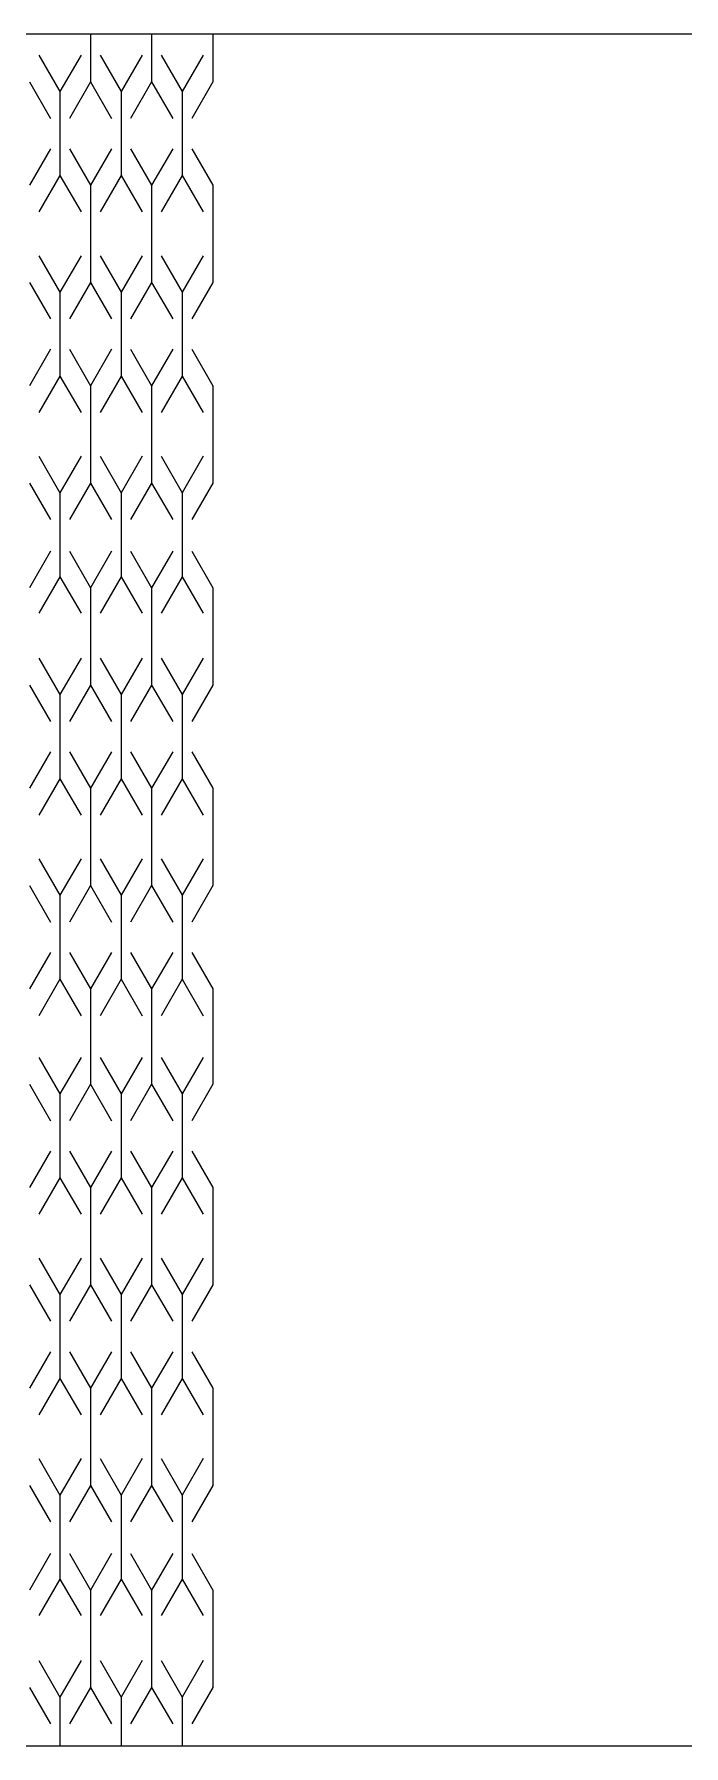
# Model space of a CAD drawing. Header units: millimetres. Extents: x 2967 to 3312, y 1779 to 1941.
# Drawn here: x 3210.3 to 3236.9, y 1871.4 to 1941.4 of the extents above; entities that cross this region are included whole.
import ezdxf

# ---------------------------------------------------------------- set-up
doc = ezdxf.new("R2010")
doc.units = ezdxf.units.MM

msp = doc.modelspace()

# ---------------------------------------------------------------- linework, layer by layer
for p, q in [((3212.647, 1941.38), (3212.647, 1939.427)), ((3215.147, 1941.38), (3212.647, 1941.38)), ((3215.147, 1941.38), (3215.147, 1939.427)), ((3217.647, 1941.38), (3215.147, 1941.38)), ((3217.647, 1941.38), (3217.647, 1939.427)), ((3210.538, 1940.524), (3211.397, 1939.036)), ((3212.257, 1940.524), (3211.397, 1939.036)), ((3213.038, 1940.524), (3213.897, 1939.036)), ((3214.757, 1940.524), (3213.897, 1939.036)), ((3215.538, 1940.524), (3216.397, 1939.036)), ((3217.257, 1940.524), (3216.397, 1939.036)), ((3210.147, 1939.427), (3211.007, 1937.938)), ((3211.397, 1939.036), (3211.397, 1935.598)), ((3212.647, 1939.427), (3211.788, 1937.938)), ((3212.647, 1939.427), (3213.507, 1937.938)), ((3213.897, 1939.036), (3213.897, 1935.598)), ((3215.147, 1939.427), (3214.288, 1937.938)), ((3215.147, 1939.427), (3216.007, 1937.938)), ((3216.397, 1939.036), (3216.397, 1935.598)), ((3217.647, 1939.427), (3216.788, 1937.938)), ((3211.007, 1936.696), (3210.147, 1935.208)), ((3211.788, 1936.696), (3212.647, 1935.208)), ((3213.507, 1936.696), (3212.647, 1935.208)), ((3214.288, 1936.696), (3215.147, 1935.208)), ((3216.007, 1936.696), (3215.147, 1935.208)), ((3216.788, 1936.696), (3217.647, 1935.208)), ((3211.397, 1935.598), (3210.538, 1934.11)), ((3211.397, 1935.598), (3212.257, 1934.11)), ((3213.897, 1935.598), (3213.038, 1934.11)), ((3213.897, 1935.598), (3214.757, 1934.11)), ((3216.397, 1935.598), (3215.538, 1934.11)), ((3216.397, 1935.598), (3217.257, 1934.11)), ((3212.647, 1935.208), (3212.647, 1931.223)), ((3215.147, 1935.208), (3215.147, 1931.223)), ((3217.647, 1935.208), (3217.647, 1931.223)), ((3210.538, 1932.321), (3211.397, 1930.833)), ((3212.257, 1932.321), (3211.397, 1930.833)), ((3213.038, 1932.321), (3213.897, 1930.833)), ((3214.757, 1932.321), (3213.897, 1930.833)), ((3215.538, 1932.321), (3216.397, 1930.833)), ((3217.257, 1932.321), (3216.397, 1930.833)), ((3210.147, 1931.223), (3211.007, 1929.735)), ((3211.397, 1930.833), (3211.397, 1927.395)), ((3212.647, 1931.223), (3211.788, 1929.735)), ((3212.647, 1931.223), (3213.507, 1929.735)), ((3213.897, 1930.833), (3213.897, 1927.395)), ((3215.147, 1931.223), (3214.288, 1929.735)), ((3215.147, 1931.223), (3216.007, 1929.735)), ((3216.397, 1930.833), (3216.397, 1927.395)), ((3217.647, 1931.223), (3216.788, 1929.735)), ((3211.007, 1928.493), (3210.147, 1927.005)), ((3211.788, 1928.493), (3212.647, 1927.005)), ((3213.507, 1928.493), (3212.647, 1927.005)), ((3214.288, 1928.493), (3215.147, 1927.005)), ((3216.007, 1928.493), (3215.147, 1927.005)), ((3216.788, 1928.493), (3217.647, 1927.005)), ((3211.397, 1927.395), (3210.538, 1925.907)), ((3211.397, 1927.395), (3212.257, 1925.907)), ((3213.897, 1927.395), (3213.038, 1925.907)), ((3213.897, 1927.395), (3214.757, 1925.907)), ((3216.397, 1927.395), (3215.538, 1925.907)), ((3216.397, 1927.395), (3217.257, 1925.907)), ((3212.647, 1927.005), (3212.647, 1923.02)), ((3215.147, 1927.005), (3215.147, 1923.02)), ((3217.647, 1927.005), (3217.647, 1923.02)), ((3210.538, 1924.118), (3211.397, 1922.63)), ((3212.257, 1924.118), (3211.397, 1922.63)), ((3213.038, 1924.118), (3213.897, 1922.63)), ((3214.757, 1924.118), (3213.897, 1922.63)), ((3215.538, 1924.118), (3216.397, 1922.63)), ((3217.257, 1924.118), (3216.397, 1922.63)), ((3210.147, 1923.02), (3211.007, 1921.532)), ((3212.647, 1923.02), (3211.788, 1921.532)), ((3212.647, 1923.02), (3213.507, 1921.532)), ((3215.147, 1923.02), (3214.288, 1921.532)), ((3215.147, 1923.02), (3216.007, 1921.532)), ((3217.647, 1923.02), (3216.788, 1921.532)), ((3211.397, 1922.63), (3211.397, 1919.192)), ((3213.897, 1922.63), (3213.897, 1919.192)), ((3216.397, 1922.63), (3216.397, 1919.192)), ((3211.007, 1920.233), (3210.147, 1918.744)), ((3211.788, 1920.233), (3212.647, 1918.744)), ((3213.507, 1920.233), (3212.647, 1918.744)), ((3214.288, 1920.233), (3215.147, 1918.744)), ((3216.007, 1920.233), (3215.147, 1918.744)), ((3216.788, 1920.233), (3217.647, 1918.744)), ((3211.397, 1919.192), (3210.538, 1917.704)), ((3211.397, 1919.192), (3212.257, 1917.704)), ((3212.647, 1918.744), (3212.647, 1914.76)), ((3213.897, 1919.192), (3213.038, 1917.704)), ((3213.897, 1919.192), (3214.757, 1917.704)), ((3215.147, 1918.744), (3215.147, 1914.76)), ((3216.397, 1919.192), (3215.538, 1917.704)), ((3216.397, 1919.192), (3217.257, 1917.704)), ((3217.647, 1918.744), (3217.647, 1914.76)), ((3210.538, 1915.858), (3211.397, 1914.369)), ((3212.257, 1915.858), (3211.397, 1914.369)), ((3213.038, 1915.858), (3213.897, 1914.369)), ((3214.757, 1915.858), (3213.897, 1914.369)), ((3215.538, 1915.858), (3216.397, 1914.369)), ((3217.257, 1915.858), (3216.397, 1914.369)), ((3210.147, 1914.76), (3211.007, 1913.271)), ((3212.647, 1914.76), (3211.788, 1913.271)), ((3212.647, 1914.76), (3213.507, 1913.271)), ((3215.147, 1914.76), (3214.288, 1913.271)), ((3215.147, 1914.76), (3216.007, 1913.271)), ((3217.647, 1914.76), (3216.788, 1913.271)), ((3211.397, 1914.369), (3211.397, 1910.932)), ((3213.897, 1914.369), (3213.897, 1910.932)), ((3216.397, 1914.369), (3216.397, 1910.932)), ((3211.007, 1912.029), (3210.147, 1910.541)), ((3211.788, 1912.029), (3212.647, 1910.541)), ((3213.507, 1912.029), (3212.647, 1910.541)), ((3214.288, 1912.029), (3215.147, 1910.541)), ((3216.007, 1912.029), (3215.147, 1910.541)), ((3216.788, 1912.029), (3217.647, 1910.541)), ((3211.397, 1910.932), (3210.538, 1909.443)), ((3211.397, 1910.932), (3212.257, 1909.443)), ((3212.647, 1910.541), (3212.647, 1906.557)), ((3213.897, 1910.932), (3213.038, 1909.443)), ((3213.897, 1910.932), (3214.757, 1909.443)), ((3215.147, 1910.541), (3215.147, 1906.557)), ((3216.397, 1910.932), (3215.538, 1909.443)), ((3216.397, 1910.932), (3217.257, 1909.443)), ((3217.647, 1910.541), (3217.647, 1906.557)), ((3210.538, 1907.654), (3211.397, 1906.166)), ((3212.257, 1907.654), (3211.397, 1906.166)), ((3213.038, 1907.654), (3213.897, 1906.166)), ((3214.757, 1907.654), (3213.897, 1906.166)), ((3215.538, 1907.654), (3216.397, 1906.166)), ((3217.257, 1907.654), (3216.397, 1906.166)), ((3210.147, 1906.557), (3211.007, 1905.068)), ((3211.397, 1906.166), (3211.397, 1902.728)), ((3212.647, 1906.557), (3211.788, 1905.068)), ((3212.647, 1906.557), (3213.507, 1905.068)), ((3213.897, 1906.166), (3213.897, 1902.728)), ((3215.147, 1906.557), (3214.288, 1905.068)), ((3215.147, 1906.557), (3216.007, 1905.068)), ((3216.397, 1906.166), (3216.397, 1902.728)), ((3217.647, 1906.557), (3216.788, 1905.068)), ((3211.007, 1903.826), (3210.147, 1902.338)), ((3211.788, 1903.826), (3212.647, 1902.338)), ((3213.507, 1903.826), (3212.647, 1902.338)), ((3214.288, 1903.826), (3215.147, 1902.338)), ((3216.007, 1903.826), (3215.147, 1902.338)), ((3216.788, 1903.826), (3217.647, 1902.338)), ((3211.397, 1902.728), (3210.538, 1901.24)), ((3211.397, 1902.728), (3212.257, 1901.24)), ((3213.897, 1902.728), (3213.038, 1901.24)), ((3213.897, 1902.728), (3214.757, 1901.24)), ((3216.397, 1902.728), (3215.538, 1901.24)), ((3216.397, 1902.728), (3217.257, 1901.24)), ((3212.647, 1902.338), (3212.647, 1900.385)), ((3215.147, 1902.338), (3215.147, 1900.385)), ((3217.647, 1902.338), (3217.647, 1900.385)), ((3212.647, 1900.385), (3212.647, 1898.432)), ((3215.147, 1900.385), (3215.147, 1898.432)), ((3217.647, 1900.385), (3217.647, 1898.432)), ((3210.538, 1899.529), (3211.397, 1898.041)), ((3212.257, 1899.529), (3211.397, 1898.041)), ((3213.038, 1899.529), (3213.897, 1898.041)), ((3214.757, 1899.529), (3213.897, 1898.041)), ((3215.538, 1899.529), (3216.397, 1898.041)), ((3217.257, 1899.529), (3216.397, 1898.041)), ((3210.147, 1898.432), (3211.007, 1896.943)), ((3212.647, 1898.432), (3211.788, 1896.943)), ((3212.647, 1898.432), (3213.507, 1896.943)), ((3215.147, 1898.432), (3214.288, 1896.943)), ((3215.147, 1898.432), (3216.007, 1896.943)), ((3217.647, 1898.432), (3216.788, 1896.943)), ((3211.397, 1898.041), (3211.397, 1894.603)), ((3213.897, 1898.041), (3213.897, 1894.603)), ((3216.397, 1898.041), (3216.397, 1894.603)), ((3211.007, 1895.701), (3210.147, 1894.213)), ((3211.788, 1895.701), (3212.647, 1894.213)), ((3213.507, 1895.701), (3212.647, 1894.213)), ((3214.288, 1895.701), (3215.147, 1894.213)), ((3216.007, 1895.701), (3215.147, 1894.213)), ((3216.788, 1895.701), (3217.647, 1894.213)), ((3211.397, 1894.603), (3210.538, 1893.115)), ((3211.397, 1894.603), (3212.257, 1893.115)), ((3212.647, 1894.213), (3212.647, 1890.228)), ((3213.897, 1894.603), (3213.038, 1893.115)), ((3213.897, 1894.603), (3214.757, 1893.115)), ((3215.147, 1894.213), (3215.147, 1890.228)), ((3216.397, 1894.603), (3215.538, 1893.115)), ((3216.397, 1894.603), (3217.257, 1893.115)), ((3217.647, 1894.213), (3217.647, 1890.228)), ((3210.538, 1891.326), (3211.397, 1889.838)), ((3212.257, 1891.326), (3211.397, 1889.838)), ((3213.038, 1891.326), (3213.897, 1889.838)), ((3214.757, 1891.326), (3213.897, 1889.838)), ((3215.538, 1891.326), (3216.397, 1889.838)), ((3217.257, 1891.326), (3216.397, 1889.838)), ((3210.147, 1890.228), (3211.007, 1888.74)), ((3212.647, 1890.228), (3211.788, 1888.74)), ((3212.647, 1890.228), (3213.507, 1888.74)), ((3215.147, 1890.228), (3214.288, 1888.74)), ((3215.147, 1890.228), (3216.007, 1888.74)), ((3217.647, 1890.228), (3216.788, 1888.74)), ((3211.397, 1889.838), (3211.397, 1886.4)), ((3213.897, 1889.838), (3213.897, 1886.4)), ((3216.397, 1889.838), (3216.397, 1886.4)), ((3211.007, 1887.498), (3210.147, 1886.01)), ((3211.788, 1887.498), (3212.647, 1886.01)), ((3213.507, 1887.498), (3212.647, 1886.01)), ((3214.288, 1887.498), (3215.147, 1886.01)), ((3216.007, 1887.498), (3215.147, 1886.01)), ((3216.788, 1887.498), (3217.647, 1886.01)), ((3211.397, 1886.4), (3210.538, 1884.912)), ((3211.397, 1886.4), (3212.257, 1884.912)), ((3212.647, 1886.01), (3212.647, 1882.025)), ((3213.897, 1886.4), (3213.038, 1884.912)), ((3213.897, 1886.4), (3214.757, 1884.912)), ((3215.147, 1886.01), (3215.147, 1882.025)), ((3216.397, 1886.4), (3215.538, 1884.912)), ((3216.397, 1886.4), (3217.257, 1884.912)), ((3217.647, 1886.01), (3217.647, 1882.025)), ((3210.538, 1883.123), (3211.397, 1881.635)), ((3212.257, 1883.123), (3211.397, 1881.635)), ((3213.038, 1883.123), (3213.897, 1881.635)), ((3214.757, 1883.123), (3213.897, 1881.635)), ((3215.538, 1883.123), (3216.397, 1881.635)), ((3217.257, 1883.123), (3216.397, 1881.635)), ((3210.147, 1882.025), (3211.007, 1880.537)), ((3211.397, 1881.635), (3211.397, 1878.197)), ((3212.647, 1882.025), (3211.788, 1880.537)), ((3212.647, 1882.025), (3213.507, 1880.537)), ((3213.897, 1881.635), (3213.897, 1878.197)), ((3215.147, 1882.025), (3214.288, 1880.537)), ((3215.147, 1882.025), (3216.007, 1880.537)), ((3216.397, 1881.635), (3216.397, 1878.197)), ((3217.647, 1882.025), (3216.788, 1880.537)), ((3211.007, 1879.238), (3210.147, 1877.749)), ((3211.788, 1879.238), (3212.647, 1877.749)), ((3213.507, 1879.238), (3212.647, 1877.749)), ((3214.288, 1879.238), (3215.147, 1877.749)), ((3216.007, 1879.238), (3215.147, 1877.749)), ((3216.788, 1879.238), (3217.647, 1877.749)), ((3211.397, 1878.197), (3210.538, 1876.709)), ((3211.397, 1878.197), (3212.257, 1876.709)), ((3213.897, 1878.197), (3213.038, 1876.709)), ((3213.897, 1878.197), (3214.757, 1876.709)), ((3216.397, 1878.197), (3215.538, 1876.709)), ((3216.397, 1878.197), (3217.257, 1876.709)), ((3212.647, 1877.749), (3212.647, 1873.765)), ((3215.147, 1877.749), (3215.147, 1873.765)), ((3217.647, 1877.749), (3217.647, 1873.765)), ((3210.538, 1874.863), (3211.397, 1873.374)), ((3212.257, 1874.863), (3211.397, 1873.374)), ((3213.038, 1874.863), (3213.897, 1873.374)), ((3214.757, 1874.863), (3213.897, 1873.374)), ((3215.538, 1874.863), (3216.397, 1873.374)), ((3217.257, 1874.863), (3216.397, 1873.374)), ((3210.147, 1873.765), (3211.007, 1872.276)), ((3211.397, 1873.374), (3211.397, 1871.38)), ((3212.647, 1873.765), (3211.788, 1872.276)), ((3212.647, 1873.765), (3213.507, 1872.276)), ((3213.897, 1873.374), (3213.897, 1871.38)), ((3215.147, 1873.765), (3214.288, 1872.276)), ((3215.147, 1873.765), (3216.007, 1872.276)), ((3216.397, 1873.374), (3216.397, 1871.38)), ((3217.647, 1873.765), (3216.788, 1872.276))]:
    msp.add_line(p, q)
msp.add_lwpolyline([(2967.148, 1871.38), (3311.841, 1871.38), (3311.841, 1941.38), (2967.148, 1941.38)], close=True)

doc.saveas('drawing.dxf')
